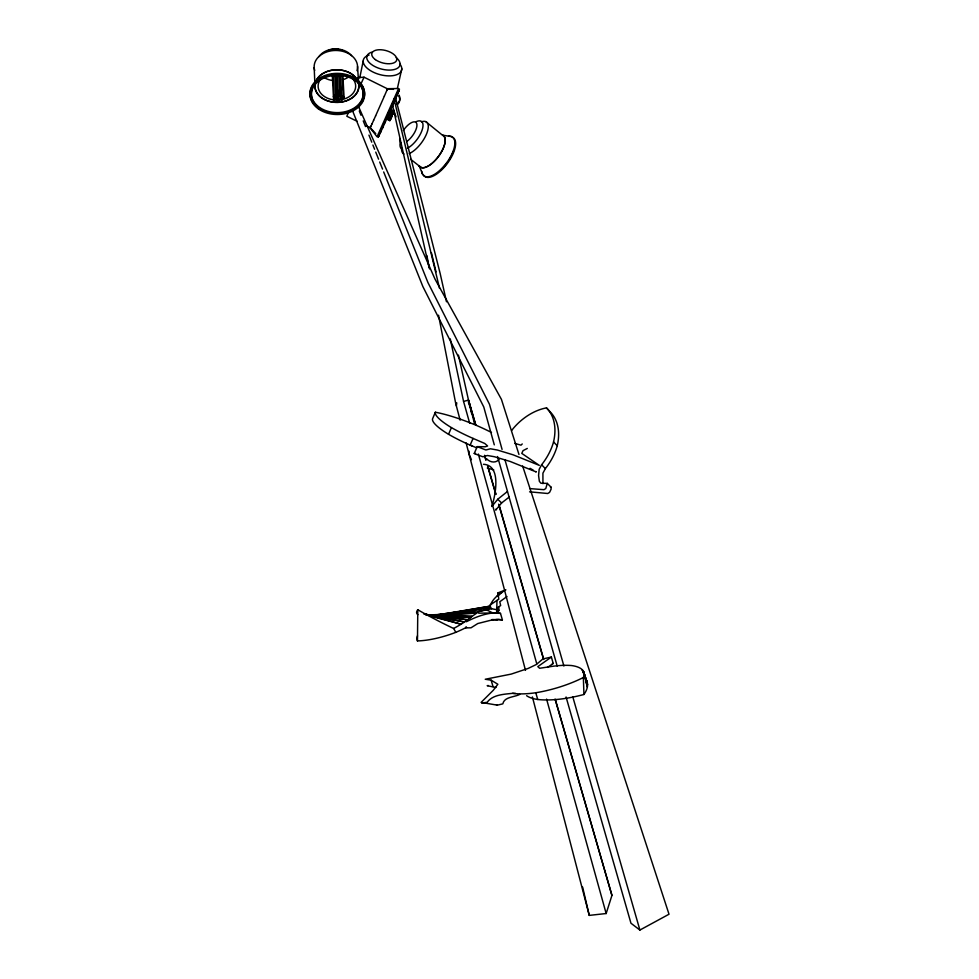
<?xml version="1.0" encoding="UTF-8"?>
<svg xmlns="http://www.w3.org/2000/svg" width="979" height="979" viewBox="0 0 979 979"><rect width="100%" height="100%" fill="white"/><g stroke="black" fill="none" stroke-linecap="round" stroke-linejoin="round"><path stroke-width="1.47" d="M511.736 430.503A50.724 33.812 -43.8 0 1 512.984 428.79A44.128 29.333 -44 0 1 546.49 407.888A61.077 40.004 -45.1 0 1 553.551 441.896A51.544 33.849 -44.8 0 1 541.607 464.768L539.16 469.357L538.572 475.513L539.356 481.313L540.91 483.222L547.31 483.381L551.091 487.199L551.079 489.231L549.574 492.376L547.75 493.502L529.578 491.825M547.31 483.381L545.78 488.558L543.957 489.684L529.835 488.607M455.847 632.324A42.305 12.605 -17.2 0 1 417.458 640.915L417.8 609.758A42.305 3.365 27.1 0 0 453.62 628.469L455.847 632.324A48.314 14.355 -17.2 0 0 466.53 627.27M498.764 610.92L498.862 606.747L500.648 605.548L499.792 601.755L507 596.529M466.371 621.738C475.635 617.064 485.755 613.013 496.634 612.781L496.989 600.396L498.776 599.209L497.993 592.87L505.874 589.811C499.278 593.8 492.523 598.426 490.063 606.185L491.507 608.742L498.837 610.064L498.14 611.52C493.428 617.1 488.129 607.249 482.39 610.541L458.025 612.83M360.676 84.512L364.029 77.194L358.13 77.574L357.616 78.626M456.349 405.844L456.752 402.846M359.746 77.965L363.172 61.041M397.401 88.367L401.806 68.811M496.059 509.056L495.729 510.157L501.615 502.949L509.276 497.002M532.405 696.938L589.26 915.389L606.16 913.529L611.936 895.418L555.472 700.058M386.974 90.08L387.537 88.685L398.588 88.514L377.05 136.779L370.135 127.845L370.723 126.279M466.004 626.952L465.649 627.906L471.021 627.796L477.776 623.537L490.65 620.294L498.556 619.291L502.398 619.891L500.477 613.368L496.634 612.781M379.216 134.343L378.665 136.081M357.213 121.347L346.835 116.268L348.451 112.377M399.089 90.606L390.597 110.223M380.036 132.263L378.114 137.305L379.424 134.625M385.848 118.704L389.826 120.662L390.205 119.768M391.049 117.749L391.416 116.856M386.595 117.199L390.584 119.169L391.135 117.761M387.904 114.286L391.894 116.256L391.514 117.15L387.525 115.179M388.382 112.891L392.346 114.861L391.979 115.755L388.002 113.784M388.773 112.23L392.763 114.2L393.13 113.099M393.693 111.973L394.072 111.08L392.763 114.2M389.042 111.667L393.044 113.637L394.072 111.288L390.095 109.122M387.035 89.946L384.331 96.211M380.476 131.308L381.834 128.127M491.495 432.498A53.808 11.503 23.6 0 0 477.336 425.792A64.418 13.865 23.7 0 0 435.361 412.232L432.571 418.779A44.324 9.472 23.6 0 0 448.541 434.297A50.529 10.745 23.6 0 0 470.14 445.102L472.233 445.996M448.541 434.297L451.429 427.615A44.385 9.276 23.6 0 1 435.361 412.232M382.287 127.074L383.964 123.219M393.203 104.312L399.493 89.15M451.429 427.615A50.602 10.524 23.6 0 0 473.065 438.408L470.14 445.102L476.687 447.844M535.77 471.56L536.308 471.988L510.194 461.476L494.419 456.728L487.444 455.504L482.904 456.789L475.182 453.95L474.252 453.436L477.226 446.632L485.278 446.767L487.615 445.996L484.764 443.475L473.065 438.408M384.368 96.126L375.593 115.901M387.819 116.501L390.694 110.052M389.826 120.662L392.346 114.861M390.584 119.169L391.894 116.256M373.574 120.393L375.618 115.852M390.217 109.146L391.759 105.695M385.016 122.705L387.868 116.33M371.922 124.027L373.611 120.307M392.873 103.26L394.647 99.381M382.483 128.225L385.212 122.216M371.971 123.917L370.135 127.845M394.965 98.634L396.642 95.11M380.403 132.679L382.813 127.454M522.248 443.952L521.024 445.164L514.758 443.401M397.058 94.131L398.6 90.9M378.922 135.775L380.843 131.688M394.072 111.288L393.791 111.851L389.813 109.685M398.11 92.038L399.114 90.288M546.49 407.888L550.125 411.816A60.869 40.041 -45 0 1 557.247 445.788A51.373 33.886 -44.8 0 1 545.364 468.611L542.917 473.187L542.941 483.675M339.774 75.444L340.839 94.853L340.068 95.93L338.416 95.979L337.522 94.951L338.293 93.874L337.253 74.453M335.613 75.542L336.96 100.874L336.189 101.951L334.537 102L333.655 100.972L334.426 99.907L333.08 74.563M340.374 75.346L341.536 96.236L340.765 97.313L341.647 98.341L343.299 98.292L344.07 97.215L342.809 74.845M338.416 100.751L339.175 99.674L340.827 99.625L341.708 100.653L340.937 101.718L339.297 101.767L338.416 100.751L337.853 90.313M507.403 491.531L497.736 499.253L491.837 506.486C495.447 495.252 501.725 465.245 483.467 464.291M387.39 88.905L393.509 89.358M499.045 459.42C495.704 463.495 489.794 462.369 486.587 458.735M502.374 592.16L497.112 596.076M547.53 667.421L553.221 663.481L551.373 657.056L542.917 658.928L536.296 664.533L528.219 668.4L511.234 674.09L485.241 679.255L491.115 680.16L497.846 684.26L493.245 690.33L481.117 702.384L497.332 705.161L502.839 703.852C504.197 696.73 514.513 697.244 519.739 694.405M496.867 608.106L498.862 606.747M496.989 600.396L489.537 605.401M566.058 696.987L630.953 923.221L639.899 930.05L669.012 914.227L522.651 466.053M527.289 448.443L523.031 450.658L521.783 453.387L539.294 465.38L513.155 454.831L497.381 450.034L490.418 448.786L485.89 449.997L477.226 446.632M551.373 657.056L537.801 666.638L539.625 668.278L551.079 666.528A51.997 18.65 -16.2 0 1 571.589 665.549A45.181 16.129 -16.2 0 1 583.349 677.505L583.949 694.478A62.632 22.272 -15.5 0 1 537.74 699.495A52.952 18.944 -15.6 0 1 526.604 695.702M497.736 619.67L495.912 619.634M450.267 338.881L463.556 401.378L468.513 400.166L475.708 424.825M491.507 608.742L479.037 611.545L471.915 616.415A50.553 17.181 -22.5 0 1 453.62 628.469M443.695 614.31L446.693 613.784M449.679 613.258L490.063 606.185L441.345 614.274M435.435 615.253L438.384 614.763M488.337 685.52L487.175 685.692L495.986 687.503M442.875 614.371L447.317 613.723M450.279 613.295L490.259 607.457L433.611 615.228M475.5 453.436L474.252 453.436M432.143 615.265L454.978 613.123M550.443 487.236L551.091 487.199M430.687 615.314L444.38 614.665M451.992 614.31L476.357 613.148L426.391 615.008M481.619 703.044L487.163 702.298C492.67 694.601 504.05 694.282 512.641 693.328A52.425 18.32 -16 0 0 535.77 692.753A61.91 21.501 -16 0 0 583.349 677.505M338.293 93.874L339.958 93.825L340.839 94.853M335.821 95.416L334.169 95.465L333.398 96.542L334.292 97.582L335.944 97.521L336.703 96.444L335.821 95.416L334.72 74.514M341.536 96.236L343.188 96.187L344.07 97.215M334.426 99.907L336.066 99.858L336.96 100.874M435.508 615.644L471.915 616.415L426.868 614.983M512.641 693.328L515.615 693.438M552.413 663.444L553.221 663.481M426.905 615.179L429.916 615.338M435.936 615.669L447.978 616.317M450.989 616.476L470.569 617.529L426.33 614.628M426.085 615.032L429.059 615.375M432.02 615.718L436.475 616.219M439.449 616.562L445.384 617.235M448.358 617.578L467.656 619.768L425.743 614.433M487.285 467.999L493.746 469.896M451.588 136.595L442.643 135.175A19.556 8.419 -53.5 0 1 438.188 156.873A19.556 8.419 -53.5 0 1 419.196 165.965L422.695 174.421M430.185 615.742L464.487 621.995L424.078 613.98M429.512 615.889L461.072 624.21L423.883 613.662M496.377 704.721L497.332 705.161M366.293 125.789L370.197 127.698L375.74 133.597M389.703 110.211L393.693 112.181M390.388 112.12L393.044 113.429M388.785 112.022L392.763 113.992M386.864 116.636L390.866 118.606M386.766 116.697L390.756 118.655M386.118 118.153L390.107 120.111M364.029 77.194L387.476 88.82M530.116 468.317L533.445 470.348M410.715 159.32L420.897 167.323M425.779 121.616L442.569 135.298A19.409 8.358 -53.5 0 1 438.139 156.836A19.409 8.358 -53.5 0 1 419.281 165.855M497.736 499.253L501.615 502.949M541.607 464.768L545.364 468.611M553.551 441.896L557.247 445.788M358.485 106.466L435.055 279.199L501.419 399.346L518.956 454.452M471.437 459.677L469.076 454.17L469.039 451.172M359.293 110.982L360.994 115.241M363.258 120.906L365.522 126.585M368.936 135.09L371.763 142.175M372.901 145.014L374.602 149.261M375.74 152.1L378.579 159.185M379.705 162.024L382.544 169.11M383.682 171.949L427.921 282.527L489.5 404.339L502.068 449.41M352.562 110.798L422.867 286.553L483.773 406.995L494.297 444.858M393.57 109.77L396.054 116.844M491.115 680.16L493.049 686.622M497.993 592.87L498.727 595.367M484.605 455.284L485.878 459.628M487.995 466.885L496.035 494.432M535.77 692.753L537.74 699.495M475.733 425.082L468.513 400.166L458.429 355.096M484.642 455.847L485.914 460.24M487.615 466.102L495.668 493.942M498.641 504.197L543.626 659.516M555.081 699.079L611.936 895.418M563.904 666.001L504.907 459.592M572.776 696.803L639.899 930.05M499.009 504.699L543.59 658.928M557.21 666.136L497.54 456.52M463.556 401.378L469.712 423.32M478.339 454.036L536.773 663.848M546.576 699.104L606.16 913.529M460.13 420.187L455.663 403.226L438.531 315.201M466.102 442.9L525.49 670.37M395.54 97.765L440.183 273.594L446.485 301.752M474.558 423.846L468.513 400.166L468.549 403.164M394.011 98.83L439.51 288.291M431.421 252.778L436.034 271.917M584.084 673.258L587.351 687.05L583.753 671.986L587.547 684.786L583.129 670.811L587.29 682.644L582.236 669.722L586.568 680.638A71.92 26.164 -16.6 0 1 583.949 694.478M471.658 413.566L468.513 400.166L469.639 406.138M582.627 887.096L589.26 915.389M392.236 103.86L429.059 267.475M426.844 255.482L429.512 268.931M357.555 66.413L358.485 81.22M342.014 75.297L343.299 98.292M341.549 97.667L341.708 100.653M339.529 74.93L340.019 83.888M340.349 89.848L340.827 99.625M338.893 74.404L339.958 93.825M338.942 95.208L339.211 100.274M337.045 75.42L337.29 79.886M336.482 75.542L337.522 94.951M335.919 96.872L336.066 99.858M332.236 74.147L333.655 100.972M314.186 67.624L314.822 82.481M358.338 82.86A21.893 16.227 0.2 0 1 337.779 102.305A21.893 16.227 0.2 0 1 315.152 84.108M315.936 81.33A21.893 16.227 0.2 0 1 336.005 69.876A21.893 16.227 0.2 0 1 357.249 80.143M362.132 88.122A25.931 19.103 0.1 0 1 338.318 112.597A25.931 19.103 0.1 0 1 311.897 89.591M319.974 79.275A25.931 19.103 0.1 0 1 322.128 78.002M355.071 79.642A25.931 19.103 0.1 0 1 358.436 82.493M359.379 83.545A25.931 19.103 0.1 0 1 360.957 85.773M363.356 99.466A27.326 20.131 0.1 0 1 361.288 103.076M313.476 103.37A27.326 20.131 0.1 0 1 333.484 73.547A27.326 20.131 0.1 0 1 363.821 98.218M348.316 77.17A18.625 14.012 0.4 0 1 342.515 79.825M331.857 80.388A18.625 14.012 0.4 0 1 324.6 77.843M358.485 82.836A22.052 16.349 0.2 0 1 337.779 102.416A22.052 16.349 0.2 0 1 314.993 84.084M315.311 82.677A22.052 16.349 0.2 0 1 335.026 69.803A22.052 16.349 0.2 0 1 357.396 80.094M329.017 50.186A13.987 10.585 0.5 0 1 338.575 49.293M339.762 49.537A13.987 10.585 0.5 0 1 342.026 50.272M352.868 78.846A18.785 13.926 0.2 0 1 342.454 99.454M332.848 99.736A18.785 13.926 0.2 0 1 320.17 79.776M314.712 70.451A21.709 16.337 0.4 0 1 335.895 50.467A21.709 16.337 0.4 0 1 356.98 70.635M319.032 56.562A18.674 14.098 0.5 0 1 334.891 48.95A18.674 14.098 0.5 0 1 351.534 55.668M399.114 95.147A24.242 12.507 14.8 0 1 396.74 104.398M392.958 106.344A24.242 12.507 14.8 0 1 390.621 107.005M398.894 96.089A24.23 12.507 14.8 0 1 397.474 104.533M399.995 64.161A19.813 9.937 15 0 1 392.53 75.701A19.813 9.937 15 0 1 367.198 68.249A19.813 9.937 15 0 1 369.071 55.057M396.226 57.639A17.12 8.542 15 0 1 394.415 69.497A17.12 8.542 15 0 1 371.151 64.259A17.12 8.542 15 0 1 371.8 52.144M416.271 121.616A16.924 7.037 -53.7 0 1 422.145 129.974A16.924 7.037 -53.7 0 1 407.472 148.221M402.002 149.053A16.924 7.037 -53.7 0 1 400.166 142.91M421.459 121.812A19.592 8.199 -53.7 0 1 426.807 133.303A19.592 8.199 -53.7 0 1 409.21 153.556M403.935 153.984A19.592 8.199 -53.7 0 1 401.635 148M448.566 136.228A24.059 10.463 -53.5 0 1 446.216 163.334A24.059 10.463 -53.5 0 1 421.741 171.362M403.348 130.452A12.715 5.262 -53.7 0 1 416.748 123.684A12.715 5.262 -53.7 0 1 406.75 141.514M401.182 143.056A12.715 5.262 -53.7 0 1 399.811 138.455M452.347 137.219A24.047 10.463 -53.5 0 1 446.975 163.97A24.047 10.463 -53.5 0 1 423.466 175.021M453.461 151.145A22.811 9.937 -53.5 0 1 451.919 154.89M451.295 156.15A22.811 9.937 -53.5 0 1 449.104 159.981M447.415 162.453A22.811 9.937 -53.5 0 1 440.562 170.175M478.67 613.184A200.622 42.33 -12.7 0 1 500.477 613.368M417.862 614.69A62.607 12.127 -12.4 0 1 417.8 609.758M491.886 619.56A200.352 43.284 -12.8 0 1 502.398 619.891M417.458 640.915A60.637 18.43 -16.8 0 1 417.482 635.824M319.46 108.265A25.931 19.09 0 0 0 362.536 98.891A25.931 19.09 0 0 0 329.96 76.105A25.931 19.09 0 0 0 319.46 108.265M318.481 108.963A27.326 20.118 0 0 0 363.882 99.112A27.326 20.118 0 0 0 329.58 75.089A27.326 20.118 0 0 0 318.481 108.963M375.398 59.621A12.874 6.4 15 0 0 396.385 60.845A12.874 6.4 15 0 0 381.051 49.758A12.874 6.4 15 0 0 375.398 59.621"/></g></svg>
